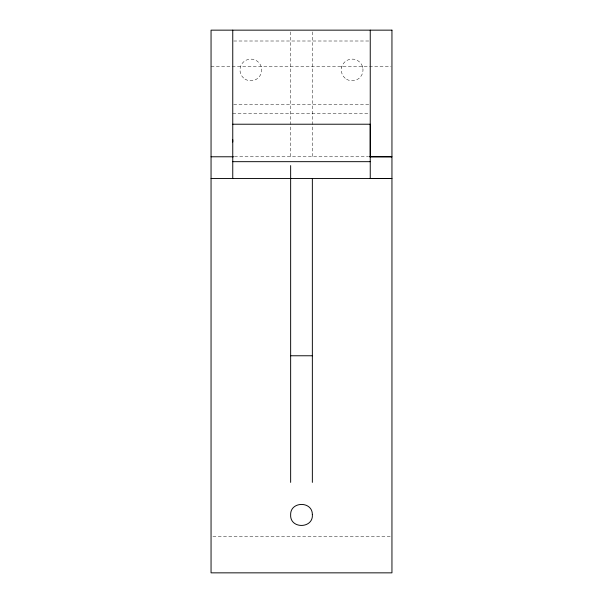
<?xml version="1.0" encoding="UTF-8"?>
<svg xmlns="http://www.w3.org/2000/svg" width="603" height="603" viewBox="0 0 603 603"><rect width="100%" height="100%" fill="white"/><g stroke="black" fill="none" stroke-linecap="round" stroke-linejoin="round"><path stroke-width="0.45" stroke-dasharray="3.02 2.26" d="M341.652 67.197L341.939 66.33M233.7 41.004L369.3 41.004M211.05 66.33L391.023 66.33M233.7 104.319L369.3 104.319M232.758 113.364L369.3 113.364M234.461 156.78L368.539 156.78M212.934 536.67L391.95 536.67M362.38 66.33L362.727 67.506M312.354 31.914L312.354 156.78M290.646 31.914L290.646 156.78M346.589 79.264A10.854 10.854 0 0 0 363.006 70.106A10.854 10.854 0 0 0 346.861 60.466A10.854 10.854 0 0 0 346.589 79.264M244.991 79.091A10.854 10.854 0 0 0 261.687 70.445A10.854 10.854 0 0 0 245.858 60.308A10.854 10.854 0 0 0 244.991 79.091"/><path stroke-width="0.9" d="M232.758 142.007L232.758 139.738M211.05 178.488L391.95 178.488L370.25 178.473L370.242 124.218L232.758 124.218M211.05 156.78L233.527 156.78M369.473 156.78L391.95 156.78L370.242 156.765L370.242 30.15M232.758 30.15L232.758 161.679L370.242 161.672M290.646 355.77L312.354 355.77M232.758 161.679L232.758 178.488M312.354 178.488L312.354 482.4M290.646 165.591L290.646 482.4M312.339 514.434C313.658 528.816 289.839 529.23 290.646 514.819C290.171 501.244 312.339 500.859 312.339 514.434M391.95 30.15L211.05 30.15L211.05 572.85L391.95 572.85L391.95 30.15"/></g></svg>
